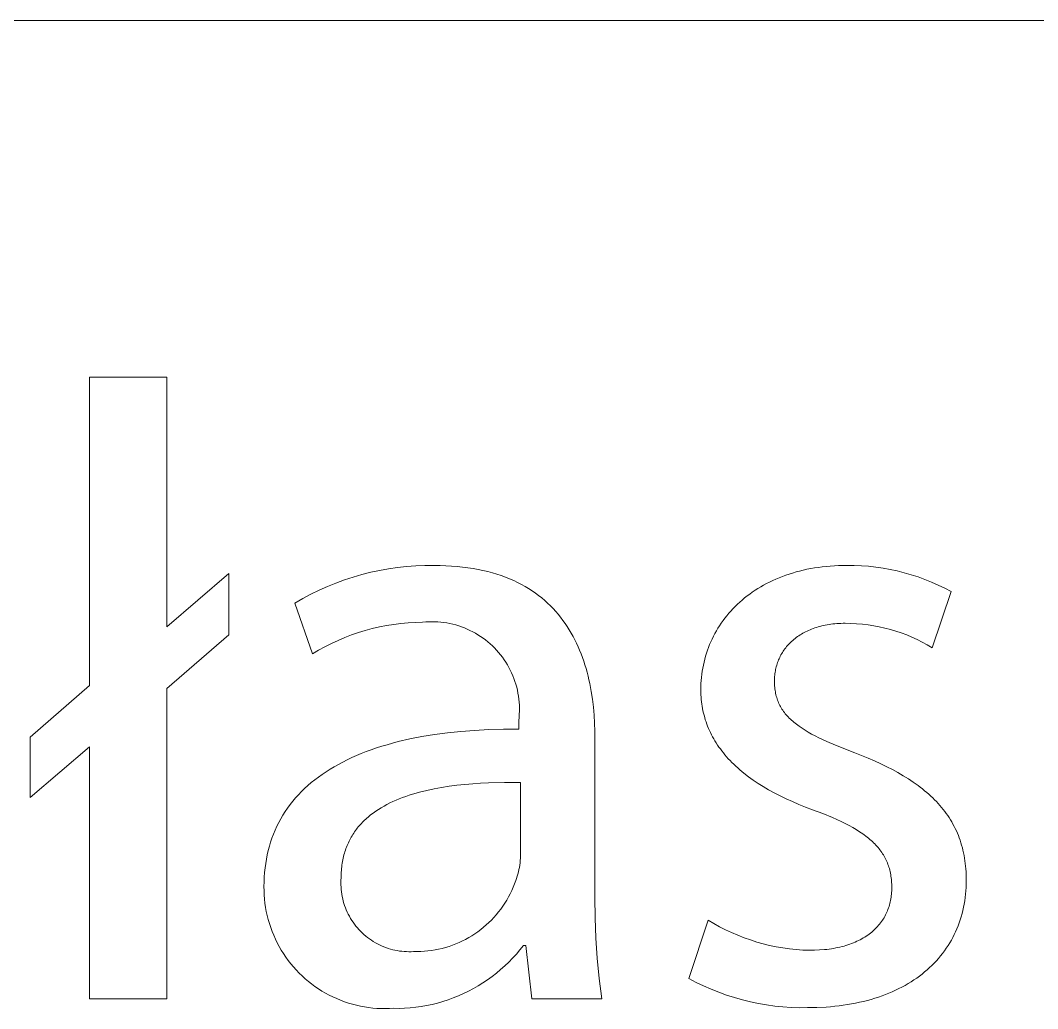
# Model space of a CAD drawing. Header units: millimetres. Extents: x 373 to 3451, y -552 to 1598.
# Drawn here: x 2964.95 to 3000.77, y -500.7 to -465.92 of the extents above; entities that cross this region are included whole.
import ezdxf

# ---------------------------------------------------------------- set-up
doc = ezdxf.new("R2010")
doc.units = ezdxf.units.MM
doc.header["$MEASUREMENT"] = 0
doc.layers.add('Domyślny', color=7, linetype='Continuous', true_color=0x000000)

msp = doc.modelspace()

# ---------------------------------------------------------------- linework, layer by layer
at = {"layer": 'Domyślny', "color": 18, "lineweight": 15, "true_color": 0x000000}
for p, q in [((2287.644, -465.918), (3447.832, -465.918)), ((2967.39, -489.329), (2967.39, -478.476)), ((2967.39, -478.476), (2970.116, -478.476)), ((2970.116, -478.476), (2970.116, -487.269)), ((2977.289, -485.346), (2977.603, -485.279)), ((2977.603, -485.279), (2977.919, -485.222)), ((2977.919, -485.222), (2978.237, -485.176)), ((2978.237, -485.176), (2978.556, -485.142)), ((2978.556, -485.142), (2978.877, -485.118)), ((2978.877, -485.118), (2979.197, -485.106)), ((2979.197, -485.106), (2979.519, -485.105)), ((2979.519, -485.105), (2979.73, -485.107)), ((2979.73, -485.107), (2979.935, -485.114)), ((2979.935, -485.114), (2980.136, -485.125)), ((2980.136, -485.125), (2980.332, -485.141)), ((2980.332, -485.141), (2980.523, -485.16)), ((2980.523, -485.16), (2980.71, -485.184)), ((2980.71, -485.184), (2980.892, -485.212)), ((2980.892, -485.212), (2981.069, -485.245)), ((2981.069, -485.245), (2981.241, -485.281)), ((2981.241, -485.281), (2981.409, -485.321)), ((2992.266, -485.335), (2992.392, -485.301)), ((2992.392, -485.301), (2992.52, -485.27)), ((2992.52, -485.27), (2992.65, -485.241)), ((2992.65, -485.241), (2992.782, -485.215)), ((2992.782, -485.215), (2992.916, -485.192)), ((2992.916, -485.192), (2993.052, -485.171)), ((2993.052, -485.171), (2993.19, -485.153)), ((2993.19, -485.153), (2993.329, -485.137)), ((2993.329, -485.137), (2993.471, -485.125)), ((2993.471, -485.125), (2993.615, -485.115)), ((2993.615, -485.115), (2993.761, -485.108)), ((2993.761, -485.108), (2993.908, -485.103)), ((2993.908, -485.103), (2994.058, -485.102)), ((2994.058, -485.102), (2994.313, -485.104)), ((2994.313, -485.104), (2994.567, -485.115)), ((2994.567, -485.115), (2994.821, -485.135)), ((2994.821, -485.135), (2995.075, -485.164)), ((2995.075, -485.164), (2995.327, -485.2)), ((2995.327, -485.2), (2995.578, -485.246)), ((2995.578, -485.246), (2995.827, -485.299)), ((2995.827, -485.299), (2996.074, -485.362)), ((2970.116, -487.269), (2972.299, -485.384)), ((2972.299, -485.384), (2972.299, -487.546)), ((2976.061, -485.723), (2976.363, -485.613)), ((2976.363, -485.613), (2976.668, -485.513)), ((2976.668, -485.513), (2976.977, -485.424)), ((2976.977, -485.424), (2977.289, -485.346)), ((2981.409, -485.321), (2981.573, -485.365)), ((2981.573, -485.365), (2981.732, -485.412)), ((2981.732, -485.412), (2981.886, -485.463)), ((2981.886, -485.463), (2982.036, -485.518)), ((2982.036, -485.518), (2982.182, -485.577)), ((2982.182, -485.577), (2982.324, -485.638)), ((2982.324, -485.638), (2982.462, -485.704)), ((2991.334, -485.688), (2991.443, -485.636)), ((2991.443, -485.636), (2991.554, -485.586)), ((2991.554, -485.586), (2991.667, -485.539)), ((2991.667, -485.539), (2991.783, -485.493)), ((2991.783, -485.493), (2991.9, -485.45)), ((2991.9, -485.45), (2992.02, -485.409)), ((2992.02, -485.409), (2992.142, -485.371)), ((2992.142, -485.371), (2992.266, -485.335)), ((2996.074, -485.362), (2996.319, -485.432)), ((2996.319, -485.432), (2996.562, -485.511)), ((2996.562, -485.511), (2996.801, -485.598)), ((2996.801, -485.598), (2997.038, -485.692)), ((2975.182, -486.116), (2975.47, -485.975)), ((2975.47, -485.975), (2975.764, -485.844)), ((2975.764, -485.844), (2976.061, -485.723)), ((2982.462, -485.704), (2982.595, -485.772)), ((2982.595, -485.772), (2982.724, -485.844)), ((2982.724, -485.844), (2982.85, -485.919)), ((2982.85, -485.919), (2982.971, -485.997)), ((2982.971, -485.997), (2983.088, -486.078)), ((2990.726, -486.045), (2990.822, -485.98)), ((2990.822, -485.98), (2990.92, -485.918)), ((2990.92, -485.918), (2991.02, -485.857)), ((2991.02, -485.857), (2991.123, -485.799)), ((2991.123, -485.799), (2991.227, -485.743)), ((2991.227, -485.743), (2991.334, -485.688)), ((2997.038, -485.692), (2997.271, -485.795)), ((2997.727, -486.024), (2997.061, -488.002)), ((2997.271, -485.795), (2997.501, -485.906)), ((2997.501, -485.906), (2997.727, -486.024)), ((2974.62, -486.427), (2974.898, -486.266)), ((2974.898, -486.266), (2975.182, -486.116)), ((2983.088, -486.078), (2983.202, -486.162)), ((2983.202, -486.162), (2983.312, -486.248)), ((2983.312, -486.248), (2983.418, -486.338)), ((2983.418, -486.338), (2983.52, -486.43)), ((2990.282, -486.396), (2990.366, -486.322)), ((2990.366, -486.322), (2990.453, -486.25)), ((2990.453, -486.25), (2990.542, -486.18)), ((2990.542, -486.18), (2990.633, -486.111)), ((2990.633, -486.111), (2990.726, -486.045)), ((2975.235, -488.221), (2974.62, -486.427)), ((2983.52, -486.43), (2983.619, -486.525)), ((2983.619, -486.525), (2983.714, -486.623)), ((2983.714, -486.623), (2983.805, -486.723)), ((2983.805, -486.723), (2983.893, -486.825)), ((2989.897, -486.79), (2989.969, -486.708)), ((2989.969, -486.708), (2990.044, -486.628)), ((2990.044, -486.628), (2990.121, -486.549)), ((2990.121, -486.549), (2990.2, -486.471)), ((2990.2, -486.471), (2990.282, -486.396)), ((2978.863, -487.109), (2978.608, -487.123)), ((2979.119, -487.103), (2978.863, -487.109)), ((2979.226, -487.094), (2979.119, -487.103)), ((2979.332, -487.088), (2979.226, -487.094)), ((2979.439, -487.085), (2979.332, -487.088)), ((2979.546, -487.087), (2979.439, -487.085)), ((2979.653, -487.092), (2979.546, -487.087)), ((2979.76, -487.101), (2979.653, -487.092)), ((2979.866, -487.113), (2979.76, -487.101)), ((2983.893, -486.825), (2983.978, -486.93)), ((2983.978, -486.93), (2984.059, -487.037)), ((2984.059, -487.037), (2984.137, -487.146)), ((2989.632, -487.135), (2989.695, -487.046)), ((2989.695, -487.046), (2989.76, -486.96)), ((2989.76, -486.96), (2989.827, -486.874)), ((2989.827, -486.874), (2989.897, -486.79)), ((2976.855, -487.468), (2976.613, -487.551)), ((2977.099, -487.393), (2976.855, -487.468)), ((2977.346, -487.326), (2977.099, -487.393)), ((2977.596, -487.268), (2977.346, -487.326)), ((2977.847, -487.219), (2977.596, -487.268)), ((2978.099, -487.178), (2977.847, -487.219)), ((2978.353, -487.147), (2978.099, -487.178)), ((2978.608, -487.123), (2978.353, -487.147)), ((2979.972, -487.129), (2979.866, -487.113)), ((2980.077, -487.149), (2979.972, -487.129)), ((2980.181, -487.173), (2980.077, -487.149)), ((2980.284, -487.2), (2980.181, -487.173)), ((2980.387, -487.231), (2980.284, -487.2)), ((2980.488, -487.265), (2980.387, -487.231)), ((2980.588, -487.303), (2980.488, -487.265)), ((2980.687, -487.344), (2980.588, -487.303)), ((2980.784, -487.389), (2980.687, -487.344)), ((2980.88, -487.437), (2980.784, -487.389)), ((2980.974, -487.488), (2980.88, -487.437)), ((2984.137, -487.146), (2984.211, -487.257)), ((2984.211, -487.257), (2984.283, -487.371)), ((2984.283, -487.371), (2984.351, -487.486)), ((2989.408, -487.502), (2989.46, -487.408)), ((2989.46, -487.408), (2989.515, -487.316)), ((2989.515, -487.316), (2989.572, -487.225)), ((2989.572, -487.225), (2989.632, -487.135)), ((2992.551, -487.464), (2992.501, -487.492)), ((2992.601, -487.438), (2992.551, -487.464)), ((2992.653, -487.413), (2992.601, -487.438)), ((2992.706, -487.389), (2992.653, -487.413)), ((2992.76, -487.366), (2992.706, -487.389)), ((2992.815, -487.344), (2992.76, -487.366)), ((2992.871, -487.323), (2992.815, -487.344)), ((2992.928, -487.303), (2992.871, -487.323)), ((2992.987, -487.284), (2992.928, -487.303)), ((2993.046, -487.266), (2992.987, -487.284)), ((2993.107, -487.249), (2993.046, -487.266)), ((2993.169, -487.234), (2993.107, -487.249)), ((2993.232, -487.219), (2993.169, -487.234)), ((2993.296, -487.206), (2993.232, -487.219)), ((2993.361, -487.194), (2993.296, -487.206)), ((2993.427, -487.183), (2993.361, -487.194)), ((2993.495, -487.173), (2993.427, -487.183)), ((2993.563, -487.165), (2993.495, -487.173)), ((2993.632, -487.158), (2993.563, -487.165)), ((2993.703, -487.152), (2993.632, -487.158)), ((2993.775, -487.147), (2993.703, -487.152)), ((2993.847, -487.144), (2993.775, -487.147)), ((2993.921, -487.142), (2993.847, -487.144)), ((2993.996, -487.141), (2993.921, -487.142)), ((2994.198, -487.144), (2993.996, -487.141)), ((2994.399, -487.154), (2994.198, -487.144)), ((2994.6, -487.171), (2994.399, -487.154)), ((2994.8, -487.194), (2994.6, -487.171)), ((2994.999, -487.225), (2994.8, -487.194)), ((2995.197, -487.262), (2994.999, -487.225)), ((2995.394, -487.307), (2995.197, -487.262)), ((2995.588, -487.358), (2995.394, -487.307)), ((2995.782, -487.416), (2995.588, -487.358)), ((2995.972, -487.48), (2995.782, -487.416)), ((2972.299, -487.546), (2970.116, -489.432)), ((2976.139, -487.742), (2975.907, -487.85)), ((2976.374, -487.643), (2976.139, -487.742)), ((2976.613, -487.551), (2976.374, -487.643)), ((2981.066, -487.543), (2980.974, -487.488)), ((2981.156, -487.6), (2981.066, -487.543)), ((2981.244, -487.661), (2981.156, -487.6)), ((2981.329, -487.725), (2981.244, -487.661)), ((2981.413, -487.792), (2981.329, -487.725)), ((2981.494, -487.861), (2981.413, -487.792)), ((2984.351, -487.486), (2984.416, -487.603)), ((2984.416, -487.603), (2984.478, -487.722)), ((2984.478, -487.722), (2984.537, -487.843)), ((2989.223, -487.89), (2989.266, -487.791)), ((2989.266, -487.791), (2989.31, -487.694)), ((2989.31, -487.694), (2989.358, -487.597)), ((2989.358, -487.597), (2989.408, -487.502)), ((2992.071, -487.812), (2992.034, -487.848)), ((2992.109, -487.776), (2992.071, -487.812)), ((2992.148, -487.741), (2992.109, -487.776)), ((2992.188, -487.707), (2992.148, -487.741)), ((2992.229, -487.673), (2992.188, -487.707)), ((2992.271, -487.641), (2992.229, -487.673)), ((2992.315, -487.609), (2992.271, -487.641)), ((2992.36, -487.578), (2992.315, -487.609)), ((2992.406, -487.549), (2992.36, -487.578)), ((2992.453, -487.52), (2992.406, -487.549)), ((2992.501, -487.492), (2992.453, -487.52)), ((2996.161, -487.551), (2995.972, -487.48)), ((2996.347, -487.629), (2996.161, -487.551)), ((2996.53, -487.713), (2996.347, -487.629)), ((2996.71, -487.803), (2996.53, -487.713)), ((2996.887, -487.9), (2996.71, -487.803)), ((2975.454, -488.089), (2975.235, -488.221)), ((2975.678, -487.966), (2975.454, -488.089)), ((2975.907, -487.85), (2975.678, -487.966)), ((2981.573, -487.934), (2981.494, -487.861)), ((2981.649, -488.009), (2981.573, -487.934)), ((2981.723, -488.086), (2981.649, -488.009)), ((2981.793, -488.167), (2981.723, -488.086)), ((2981.861, -488.249), (2981.793, -488.167)), ((2984.537, -487.843), (2984.593, -487.965)), ((2984.593, -487.965), (2984.646, -488.089)), ((2984.646, -488.089), (2984.696, -488.215)), ((2989.113, -488.193), (2989.147, -488.091)), ((2989.147, -488.091), (2989.184, -487.99)), ((2989.184, -487.99), (2989.223, -487.89)), ((2991.785, -488.167), (2991.759, -488.209)), ((2991.812, -488.124), (2991.785, -488.167)), ((2991.84, -488.083), (2991.812, -488.124)), ((2991.869, -488.042), (2991.84, -488.083)), ((2991.9, -488.002), (2991.869, -488.042)), ((2991.932, -487.962), (2991.9, -488.002)), ((2991.965, -487.924), (2991.932, -487.962)), ((2991.999, -487.886), (2991.965, -487.924)), ((2992.034, -487.848), (2991.999, -487.886)), ((2997.061, -488.002), (2996.887, -487.9)), ((2981.926, -488.334), (2981.861, -488.249)), ((2981.988, -488.421), (2981.926, -488.334)), ((2982.047, -488.511), (2981.988, -488.421)), ((2982.103, -488.602), (2982.047, -488.511)), ((2984.696, -488.215), (2984.744, -488.342)), ((2984.744, -488.342), (2984.788, -488.47)), ((2984.788, -488.47), (2984.83, -488.6)), ((2989.002, -488.611), (2989.026, -488.505)), ((2989.026, -488.505), (2989.052, -488.4)), ((2989.052, -488.4), (2989.081, -488.296)), ((2989.081, -488.296), (2989.113, -488.193)), ((2991.614, -488.525), (2991.598, -488.572)), ((2991.631, -488.478), (2991.614, -488.525)), ((2991.649, -488.432), (2991.631, -488.478)), ((2991.669, -488.387), (2991.649, -488.432)), ((2991.689, -488.341), (2991.669, -488.387)), ((2991.711, -488.297), (2991.689, -488.341)), ((2991.735, -488.253), (2991.711, -488.297)), ((2991.759, -488.209), (2991.735, -488.253)), ((2982.155, -488.695), (2982.103, -488.602)), ((2982.205, -488.79), (2982.155, -488.695)), ((2982.251, -488.887), (2982.205, -488.79)), ((2982.293, -488.985), (2982.251, -488.887)), ((2984.83, -488.6), (2984.87, -488.731)), ((2984.87, -488.731), (2984.906, -488.863)), ((2984.906, -488.863), (2984.941, -488.996)), ((2988.948, -488.934), (2988.963, -488.826)), ((2988.963, -488.826), (2988.981, -488.718)), ((2988.981, -488.718), (2989.002, -488.611)), ((2991.529, -488.865), (2991.522, -488.915)), ((2991.537, -488.815), (2991.529, -488.865)), ((2991.547, -488.766), (2991.537, -488.815)), ((2991.558, -488.717), (2991.547, -488.766)), ((2991.57, -488.668), (2991.558, -488.717)), ((2991.583, -488.62), (2991.57, -488.668)), ((2991.598, -488.572), (2991.583, -488.62)), ((2982.333, -489.084), (2982.293, -488.985)), ((2982.368, -489.185), (2982.333, -489.084)), ((2982.4, -489.287), (2982.368, -489.185)), ((2984.941, -488.996), (2984.972, -489.13)), ((2984.972, -489.13), (2985.002, -489.265)), ((2988.918, -489.265), (2988.925, -489.154)), ((2988.925, -489.154), (2988.935, -489.044)), ((2988.935, -489.044), (2988.948, -488.934)), ((2991.508, -489.067), (2991.506, -489.119)), ((2991.506, -489.119), (2991.506, -489.171)), ((2991.506, -489.171), (2991.506, -489.228)), ((2991.506, -489.228), (2991.508, -489.285)), ((2991.512, -489.016), (2991.508, -489.067)), ((2991.516, -488.965), (2991.512, -489.016)), ((2991.522, -488.915), (2991.516, -488.965)), ((2965.299, -491.154), (2967.39, -489.329)), ((2970.116, -489.432), (2970.116, -500.357)), ((2982.429, -489.39), (2982.4, -489.287)), ((2982.454, -489.494), (2982.429, -489.39)), ((2982.475, -489.599), (2982.454, -489.494)), ((2982.493, -489.704), (2982.475, -489.599)), ((2985.002, -489.265), (2985.029, -489.401)), ((2985.029, -489.401), (2985.053, -489.538)), ((2985.053, -489.538), (2985.096, -489.814)), ((2988.913, -489.488), (2988.914, -489.376)), ((2988.914, -489.572), (2988.913, -489.488)), ((2988.914, -489.376), (2988.918, -489.265)), ((2988.917, -489.655), (2988.914, -489.572)), ((2991.508, -489.285), (2991.512, -489.341)), ((2991.512, -489.341), (2991.516, -489.395)), ((2991.516, -489.395), (2991.522, -489.449)), ((2991.522, -489.449), (2991.529, -489.502)), ((2991.529, -489.502), (2991.538, -489.554)), ((2991.538, -489.554), (2991.547, -489.605)), ((2991.547, -489.605), (2991.559, -489.655)), ((2982.507, -489.81), (2982.493, -489.704)), ((2982.517, -489.917), (2982.507, -489.81)), ((2982.524, -490.024), (2982.517, -489.917)), ((2985.096, -489.814), (2985.129, -490.091)), ((2988.921, -489.737), (2988.917, -489.655)), ((2988.928, -489.819), (2988.921, -489.737)), ((2988.936, -489.901), (2988.928, -489.819)), ((2988.946, -489.982), (2988.936, -489.901)), ((2991.559, -489.655), (2991.571, -489.705)), ((2991.571, -489.705), (2991.585, -489.754)), ((2991.585, -489.754), (2991.6, -489.801)), ((2991.6, -489.801), (2991.616, -489.849)), ((2991.616, -489.849), (2991.634, -489.895)), ((2991.634, -489.895), (2991.653, -489.941)), ((2991.653, -489.941), (2991.674, -489.986)), ((2982.521, -490.344), (2982.526, -490.237)), ((2982.527, -490.131), (2982.524, -490.024)), ((2982.526, -490.237), (2982.527, -490.131)), ((2985.129, -490.091), (2985.155, -490.371)), ((2988.959, -490.062), (2988.946, -489.982)), ((2988.973, -490.142), (2988.959, -490.062)), ((2988.989, -490.222), (2988.973, -490.142)), ((2989.006, -490.301), (2988.989, -490.222)), ((2989.026, -490.379), (2989.006, -490.301)), ((2991.674, -489.986), (2991.696, -490.03)), ((2991.696, -490.03), (2991.719, -490.073)), ((2991.719, -490.073), (2991.744, -490.116)), ((2991.744, -490.116), (2991.77, -490.159)), ((2991.77, -490.159), (2991.797, -490.2)), ((2991.797, -490.2), (2991.826, -490.241)), ((2991.826, -490.241), (2991.856, -490.282)), ((2991.856, -490.282), (2991.887, -490.322)), ((2991.887, -490.322), (2991.92, -490.361)), ((2982.501, -490.557), (2982.513, -490.451)), ((2982.501, -490.865), (2982.501, -490.557)), ((2982.513, -490.451), (2982.521, -490.344)), ((2985.155, -490.371), (2985.173, -490.651)), ((2985.173, -490.651), (2985.183, -490.932)), ((2989.048, -490.458), (2989.026, -490.379)), ((2989.071, -490.535), (2989.048, -490.458)), ((2989.097, -490.612), (2989.071, -490.535)), ((2989.124, -490.689), (2989.097, -490.612)), ((2989.153, -490.765), (2989.124, -490.689)), ((2991.92, -490.361), (2991.955, -490.4)), ((2991.955, -490.4), (2991.99, -490.439)), ((2991.99, -490.439), (2992.027, -490.477)), ((2992.027, -490.477), (2992.066, -490.514)), ((2992.066, -490.514), (2992.106, -490.552)), ((2992.106, -490.552), (2992.147, -490.588)), ((2992.147, -490.588), (2992.19, -490.625)), ((2992.19, -490.625), (2992.234, -490.661)), ((2992.234, -490.661), (2992.28, -490.696)), ((2979.535, -491.057), (2979.991, -490.996)), ((2979.991, -490.996), (2980.462, -490.947)), ((2980.462, -490.947), (2980.949, -490.909)), ((2980.949, -490.909), (2981.451, -490.882)), ((2981.451, -490.882), (2981.969, -490.868)), ((2981.969, -490.868), (2982.501, -490.865)), ((2985.183, -490.932), (2985.186, -491.213)), ((2989.184, -490.84), (2989.153, -490.765)), ((2989.217, -490.915), (2989.184, -490.84)), ((2989.252, -490.99), (2989.217, -490.915)), ((2989.289, -491.063), (2989.252, -490.99)), ((2992.28, -490.696), (2992.327, -490.732)), ((2992.327, -490.732), (2992.375, -490.767)), ((2992.375, -490.767), (2992.477, -490.836)), ((2992.477, -490.836), (2992.584, -490.904)), ((2992.584, -490.904), (2992.697, -490.971)), ((2992.697, -490.971), (2992.815, -491.038)), ((2992.815, -491.038), (2992.94, -491.104)), ((2965.299, -493.275), (2965.299, -491.154)), ((2977.869, -491.413), (2978.063, -491.358)), ((2978.063, -491.358), (2978.261, -491.307)), ((2978.261, -491.307), (2978.67, -491.212)), ((2978.67, -491.212), (2979.094, -491.129)), ((2979.094, -491.129), (2979.535, -491.057)), ((2985.186, -491.213), (2985.186, -496.789)), ((2989.328, -491.137), (2989.289, -491.063)), ((2989.368, -491.21), (2989.328, -491.137)), ((2989.411, -491.282), (2989.368, -491.21)), ((2989.455, -491.353), (2989.411, -491.282)), ((2989.502, -491.425), (2989.455, -491.353)), ((2992.94, -491.104), (2993.071, -491.17)), ((2993.071, -491.17), (2993.35, -491.301)), ((2993.35, -491.301), (2993.654, -491.432)), ((2967.39, -491.492), (2965.299, -493.275)), ((2967.39, -500.357), (2967.39, -491.492)), ((2976.789, -491.796), (2976.959, -491.725)), ((2976.959, -491.725), (2977.132, -491.657)), ((2977.132, -491.657), (2977.31, -491.592)), ((2977.31, -491.592), (2977.493, -491.529)), ((2977.493, -491.529), (2977.679, -491.47)), ((2977.679, -491.47), (2977.869, -491.413)), ((2989.55, -491.495), (2989.502, -491.425)), ((2989.601, -491.565), (2989.55, -491.495)), ((2989.653, -491.634), (2989.601, -491.565)), ((2989.707, -491.703), (2989.653, -491.634)), ((2989.763, -491.771), (2989.707, -491.703)), ((2993.654, -491.432), (2994.334, -491.702)), ((2994.334, -491.702), (2994.574, -491.795)), ((2976.002, -492.19), (2976.151, -492.106)), ((2976.151, -492.106), (2976.304, -492.024)), ((2976.304, -492.024), (2976.462, -491.945)), ((2976.462, -491.945), (2976.623, -491.869)), ((2976.623, -491.869), (2976.789, -491.796)), ((2989.821, -491.839), (2989.763, -491.771)), ((2989.881, -491.906), (2989.821, -491.839)), ((2989.943, -491.972), (2989.881, -491.906)), ((2990.007, -492.038), (2989.943, -491.972)), ((2990.073, -492.103), (2990.007, -492.038)), ((2990.141, -492.167), (2990.073, -492.103)), ((2994.574, -491.795), (2994.806, -491.89)), ((2994.806, -491.89), (2995.03, -491.987)), ((2995.03, -491.987), (2995.248, -492.087)), ((2995.248, -492.087), (2995.457, -492.188)), ((2975.448, -492.553), (2975.58, -492.458)), ((2975.58, -492.458), (2975.717, -492.366)), ((2975.717, -492.366), (2975.857, -492.276)), ((2975.857, -492.276), (2976.002, -492.19)), ((2990.211, -492.231), (2990.141, -492.167)), ((2990.283, -492.295), (2990.211, -492.231)), ((2990.356, -492.357), (2990.283, -492.295)), ((2990.432, -492.419), (2990.356, -492.357)), ((2990.589, -492.541), (2990.432, -492.419)), ((2995.457, -492.188), (2995.66, -492.292)), ((2995.66, -492.292), (2995.854, -492.398)), ((2995.854, -492.398), (2996.042, -492.507)), ((2975.078, -492.853), (2975.197, -492.75)), ((2975.197, -492.75), (2975.32, -492.65)), ((2975.32, -492.65), (2975.448, -492.553)), ((2980.602, -492.813), (2980.327, -492.842)), ((2980.88, -492.789), (2980.602, -492.813)), ((2981.16, -492.771), (2980.88, -492.789)), ((2981.441, -492.758), (2981.16, -492.771)), ((2982.004, -492.746), (2981.441, -492.758)), ((2982.563, -492.75), (2982.004, -492.746)), ((2982.563, -495.333), (2982.563, -492.75)), ((2990.755, -492.66), (2990.589, -492.541)), ((2990.928, -492.777), (2990.755, -492.66)), ((2991.109, -492.891), (2990.928, -492.777)), ((2996.042, -492.507), (2996.221, -492.619)), ((2996.221, -492.619), (2996.394, -492.733)), ((2996.394, -492.733), (2996.559, -492.851)), ((2974.644, -493.289), (2974.746, -493.176)), ((2974.746, -493.176), (2974.852, -493.066)), ((2974.852, -493.066), (2974.963, -492.958)), ((2974.963, -492.958), (2975.078, -492.853)), ((2978.644, -493.193), (2978.526, -493.233)), ((2978.765, -493.155), (2978.644, -493.193)), ((2978.887, -493.118), (2978.765, -493.155)), ((2979.011, -493.084), (2978.887, -493.118)), ((2979.263, -493.022), (2979.011, -493.084)), ((2979.522, -492.967), (2979.263, -493.022)), ((2979.786, -492.918), (2979.522, -492.967)), ((2980.054, -492.877), (2979.786, -492.918)), ((2980.327, -492.842), (2980.054, -492.877)), ((2991.298, -493.002), (2991.109, -492.891)), ((2991.496, -493.111), (2991.298, -493.002)), ((2991.701, -493.216), (2991.496, -493.111)), ((2996.559, -492.851), (2996.638, -492.91)), ((2996.638, -492.91), (2996.716, -492.971)), ((2996.716, -492.971), (2996.792, -493.032)), ((2996.792, -493.032), (2996.866, -493.095)), ((2996.866, -493.095), (2996.938, -493.158)), ((2996.938, -493.158), (2997.008, -493.221)), ((2974.364, -493.644), (2974.453, -493.523)), ((2974.453, -493.523), (2974.546, -493.405)), ((2974.546, -493.405), (2974.644, -493.289)), ((2977.86, -493.519), (2977.758, -493.574)), ((2977.966, -493.465), (2977.86, -493.519)), ((2978.073, -493.414), (2977.966, -493.465)), ((2978.183, -493.366), (2978.073, -493.414)), ((2978.295, -493.319), (2978.183, -493.366)), ((2978.41, -493.275), (2978.295, -493.319)), ((2978.526, -493.233), (2978.41, -493.275)), ((2991.914, -493.319), (2991.701, -493.216)), ((2992.136, -493.419), (2991.914, -493.319)), ((2992.365, -493.516), (2992.136, -493.419)), ((2992.603, -493.61), (2992.365, -493.516)), ((2997.008, -493.221), (2997.076, -493.286)), ((2997.076, -493.286), (2997.142, -493.352)), ((2997.142, -493.352), (2997.207, -493.418)), ((2997.207, -493.418), (2997.269, -493.485)), ((2997.269, -493.485), (2997.33, -493.554)), ((2997.33, -493.554), (2997.389, -493.623)), ((2974.125, -494.021), (2974.2, -493.893)), ((2974.2, -493.893), (2974.28, -493.767)), ((2974.28, -493.767), (2974.364, -493.644)), ((2977.285, -493.888), (2977.242, -493.923)), ((2977.374, -493.82), (2977.285, -493.888)), ((2977.466, -493.755), (2977.374, -493.82)), ((2977.561, -493.692), (2977.466, -493.755)), ((2977.658, -493.632), (2977.561, -493.692)), ((2977.758, -493.574), (2977.658, -493.632)), ((2992.848, -493.701), (2992.603, -493.61)), ((2993.211, -493.839), (2992.848, -493.701)), ((2993.545, -493.977), (2993.211, -493.839)), ((2997.389, -493.623), (2997.446, -493.693)), ((2997.446, -493.693), (2997.501, -493.764)), ((2997.501, -493.764), (2997.554, -493.836)), ((2997.554, -493.836), (2997.605, -493.908)), ((2997.605, -493.908), (2997.654, -493.982)), ((2973.987, -494.285), (2974.054, -494.152)), ((2974.054, -494.152), (2974.125, -494.021)), ((2976.889, -494.266), (2976.854, -494.308)), ((2976.925, -494.226), (2976.889, -494.266)), ((2976.961, -494.185), (2976.925, -494.226)), ((2976.999, -494.146), (2976.961, -494.185)), ((2977.038, -494.107), (2976.999, -494.146)), ((2977.077, -494.069), (2977.038, -494.107)), ((2977.117, -494.032), (2977.077, -494.069)), ((2977.158, -493.995), (2977.117, -494.032)), ((2977.2, -493.959), (2977.158, -493.995)), ((2977.242, -493.923), (2977.2, -493.959)), ((2993.702, -494.047), (2993.545, -493.977)), ((2993.852, -494.117), (2993.702, -494.047)), ((2993.995, -494.188), (2993.852, -494.117)), ((2994.131, -494.259), (2993.995, -494.188)), ((2994.261, -494.332), (2994.131, -494.259)), ((2997.654, -493.982), (2997.701, -494.057)), ((2997.701, -494.057), (2997.747, -494.133)), ((2997.747, -494.133), (2997.79, -494.21)), ((2997.79, -494.21), (2997.832, -494.288)), ((2973.814, -494.7), (2973.867, -494.559)), ((2973.867, -494.559), (2973.925, -494.421)), ((2973.925, -494.421), (2973.987, -494.285)), ((2976.633, -494.619), (2976.605, -494.666)), ((2976.662, -494.572), (2976.633, -494.619)), ((2976.691, -494.526), (2976.662, -494.572)), ((2976.722, -494.481), (2976.691, -494.526)), ((2976.753, -494.437), (2976.722, -494.481)), ((2976.786, -494.393), (2976.753, -494.437)), ((2976.819, -494.35), (2976.786, -494.393)), ((2976.854, -494.308), (2976.819, -494.35)), ((2994.385, -494.404), (2994.261, -494.332)), ((2994.502, -494.478), (2994.385, -494.404)), ((2994.613, -494.553), (2994.502, -494.478)), ((2994.666, -494.591), (2994.613, -494.553)), ((2994.718, -494.63), (2994.666, -494.591)), ((2994.768, -494.668), (2994.718, -494.63)), ((2997.832, -494.288), (2997.872, -494.367)), ((2997.872, -494.367), (2997.909, -494.447)), ((2997.909, -494.447), (2997.945, -494.528)), ((2997.945, -494.528), (2997.979, -494.611)), ((2997.979, -494.611), (2998.011, -494.694)), ((2973.682, -495.137), (2973.722, -494.989)), ((2973.722, -494.989), (2973.766, -494.843)), ((2973.766, -494.843), (2973.814, -494.7)), ((2976.459, -494.965), (2976.438, -495.018)), ((2976.481, -494.914), (2976.459, -494.965)), ((2976.503, -494.863), (2976.481, -494.914)), ((2976.527, -494.812), (2976.503, -494.863)), ((2976.552, -494.763), (2976.527, -494.812)), ((2976.578, -494.714), (2976.552, -494.763)), ((2976.605, -494.666), (2976.578, -494.714)), ((2994.816, -494.707), (2994.768, -494.668)), ((2994.863, -494.746), (2994.816, -494.707)), ((2994.909, -494.786), (2994.863, -494.746)), ((2994.953, -494.826), (2994.909, -494.786)), ((2994.995, -494.866), (2994.953, -494.826)), ((2995.037, -494.907), (2994.995, -494.866)), ((2995.076, -494.948), (2995.037, -494.907)), ((2995.114, -494.99), (2995.076, -494.948)), ((2995.151, -495.032), (2995.114, -494.99)), ((2998.011, -494.694), (2998.041, -494.779)), ((2998.041, -494.779), (2998.069, -494.864)), ((2998.069, -494.864), (2998.095, -494.951)), ((2998.095, -494.951), (2998.12, -495.039)), ((2973.617, -495.441), (2973.648, -495.288)), ((2973.648, -495.288), (2973.682, -495.137)), ((2976.349, -495.293), (2976.335, -495.35)), ((2976.365, -495.236), (2976.349, -495.293)), ((2976.381, -495.18), (2976.365, -495.236)), ((2976.399, -495.126), (2976.381, -495.18)), ((2976.418, -495.071), (2976.399, -495.126)), ((2976.438, -495.018), (2976.418, -495.071)), ((2982.56, -495.413), (2982.563, -495.333)), ((2995.186, -495.075), (2995.151, -495.032)), ((2995.22, -495.118), (2995.186, -495.075)), ((2995.253, -495.161), (2995.22, -495.118)), ((2995.284, -495.205), (2995.253, -495.161)), ((2995.313, -495.25), (2995.284, -495.205)), ((2995.342, -495.295), (2995.313, -495.25)), ((2995.369, -495.34), (2995.342, -495.295)), ((2995.394, -495.387), (2995.369, -495.34)), ((2998.12, -495.039), (2998.142, -495.128)), ((2998.142, -495.128), (2998.162, -495.219)), ((2998.162, -495.219), (2998.181, -495.31)), ((2998.181, -495.31), (2998.197, -495.403)), ((2973.571, -495.754), (2973.592, -495.596)), ((2973.592, -495.596), (2973.617, -495.441)), ((2976.279, -495.649), (2976.271, -495.711)), ((2976.288, -495.587), (2976.279, -495.649)), ((2976.298, -495.527), (2976.288, -495.587)), ((2976.309, -495.467), (2976.298, -495.527)), ((2976.321, -495.408), (2976.309, -495.467)), ((2976.335, -495.35), (2976.321, -495.408)), ((2982.526, -495.731), (2982.538, -495.652)), ((2982.538, -495.652), (2982.548, -495.573)), ((2982.548, -495.573), (2982.555, -495.493)), ((2982.555, -495.493), (2982.56, -495.413)), ((2995.418, -495.433), (2995.394, -495.387)), ((2995.441, -495.481), (2995.418, -495.433)), ((2995.463, -495.529), (2995.441, -495.481)), ((2995.483, -495.577), (2995.463, -495.529)), ((2995.502, -495.626), (2995.483, -495.577)), ((2995.519, -495.676), (2995.502, -495.626)), ((2995.536, -495.726), (2995.519, -495.676)), ((2998.197, -495.403), (2998.212, -495.497)), ((2998.212, -495.497), (2998.225, -495.592)), ((2998.225, -495.592), (2998.235, -495.689)), ((2998.235, -495.689), (2998.244, -495.787)), ((2973.543, -496.077), (2973.554, -495.914)), ((2973.554, -495.914), (2973.571, -495.754)), ((2976.25, -496.035), (2976.249, -496.102)), ((2976.252, -495.968), (2976.25, -496.035)), ((2976.255, -495.903), (2976.252, -495.968)), ((2976.259, -495.838), (2976.255, -495.903)), ((2976.264, -495.774), (2976.259, -495.838)), ((2976.271, -495.711), (2976.264, -495.774)), ((2982.426, -496.119), (2982.451, -496.043)), ((2982.451, -496.043), (2982.473, -495.966)), ((2982.473, -495.966), (2982.493, -495.888)), ((2982.493, -495.888), (2982.511, -495.81)), ((2982.511, -495.81), (2982.526, -495.731)), ((2995.551, -495.777), (2995.536, -495.726)), ((2995.565, -495.829), (2995.551, -495.777)), ((2995.577, -495.882), (2995.565, -495.829)), ((2995.589, -495.935), (2995.577, -495.882)), ((2995.599, -495.989), (2995.589, -495.935)), ((2995.607, -496.043), (2995.599, -495.989)), ((2995.615, -496.099), (2995.607, -496.043)), ((2998.244, -495.787), (2998.251, -495.886)), ((2998.251, -495.886), (2998.256, -495.986)), ((2998.256, -495.986), (2998.259, -496.088)), ((2973.533, -496.409), (2973.536, -496.242)), ((2973.534, -496.556), (2973.533, -496.409)), ((2973.536, -496.242), (2973.543, -496.077)), ((2976.244, -496.184), (2976.242, -496.267)), ((2976.242, -496.267), (2976.242, -496.349)), ((2976.242, -496.349), (2976.245, -496.432)), ((2976.249, -496.102), (2976.244, -496.184)), ((2982.308, -496.431), (2982.356, -496.313)), ((2982.356, -496.313), (2982.399, -496.194)), ((2982.399, -496.194), (2982.426, -496.119)), ((2995.622, -496.155), (2995.615, -496.099)), ((2995.627, -496.212), (2995.622, -496.155)), ((2995.631, -496.269), (2995.627, -496.212)), ((2995.634, -496.328), (2995.631, -496.269)), ((2995.635, -496.387), (2995.634, -496.328)), ((2995.636, -496.447), (2995.635, -496.387)), ((2998.258, -496.313), (2998.254, -496.435)), ((2998.26, -496.191), (2998.258, -496.313)), ((2998.259, -496.088), (2998.26, -496.191)), ((2973.54, -496.702), (2973.534, -496.556)), ((2973.551, -496.848), (2973.54, -496.702)), ((2976.245, -496.432), (2976.251, -496.514)), ((2976.251, -496.514), (2976.26, -496.596)), ((2976.26, -496.596), (2976.272, -496.678)), ((2976.272, -496.678), (2976.286, -496.759)), ((2976.286, -496.759), (2976.303, -496.84)), ((2982.081, -496.883), (2982.143, -496.773)), ((2982.143, -496.773), (2982.202, -496.661)), ((2982.202, -496.661), (2982.257, -496.547)), ((2982.257, -496.547), (2982.308, -496.431)), ((2995.612, -496.786), (2995.619, -496.73)), ((2995.619, -496.73), (2995.625, -496.675)), ((2995.625, -496.675), (2995.63, -496.618)), ((2995.63, -496.618), (2995.633, -496.562)), ((2995.633, -496.562), (2995.635, -496.505)), ((2995.635, -496.505), (2995.636, -496.447)), ((2998.236, -496.674), (2998.222, -496.791)), ((2998.246, -496.555), (2998.236, -496.674)), ((2998.254, -496.435), (2998.246, -496.555)), ((2973.568, -496.994), (2973.551, -496.848)), ((2973.589, -497.139), (2973.568, -496.994)), ((2973.615, -497.283), (2973.589, -497.139)), ((2976.303, -496.84), (2976.323, -496.92)), ((2976.323, -496.92), (2976.346, -496.999)), ((2976.346, -496.999), (2976.372, -497.078)), ((2976.372, -497.078), (2976.4, -497.155)), ((2981.87, -497.2), (2981.944, -497.097)), ((2981.944, -497.097), (2982.014, -496.991)), ((2982.014, -496.991), (2982.081, -496.883)), ((2985.186, -496.789), (2985.187, -497.504)), ((2995.521, -497.159), (2995.538, -497.107)), ((2995.538, -497.107), (2995.554, -497.055)), ((2995.554, -497.055), (2995.568, -497.002)), ((2995.568, -497.002), (2995.581, -496.949)), ((2995.581, -496.949), (2995.593, -496.895)), ((2995.593, -496.895), (2995.603, -496.841)), ((2995.603, -496.841), (2995.612, -496.786)), ((2998.165, -497.137), (2998.14, -497.249)), ((2998.187, -497.023), (2998.165, -497.137)), ((2998.206, -496.908), (2998.187, -497.023)), ((2998.222, -496.791), (2998.206, -496.908)), ((2973.646, -497.426), (2973.615, -497.283)), ((2973.682, -497.568), (2973.646, -497.426)), ((2976.4, -497.155), (2976.431, -497.232)), ((2976.431, -497.232), (2976.464, -497.307)), ((2976.464, -497.307), (2976.5, -497.382)), ((2976.5, -497.382), (2976.538, -497.455)), ((2976.538, -497.455), (2976.579, -497.526)), ((2981.541, -497.585), (2981.628, -497.493)), ((2981.628, -497.493), (2981.712, -497.398)), ((2981.712, -497.398), (2981.793, -497.3)), ((2981.793, -497.3), (2981.87, -497.2)), ((2995.362, -497.503), (2995.389, -497.456)), ((2995.389, -497.456), (2995.414, -497.408)), ((2995.414, -497.408), (2995.438, -497.36)), ((2995.438, -497.36), (2995.461, -497.31)), ((2995.461, -497.31), (2995.482, -497.261)), ((2995.482, -497.261), (2995.502, -497.21)), ((2995.502, -497.21), (2995.521, -497.159)), ((2998.081, -497.47), (2998.047, -497.579)), ((2998.112, -497.36), (2998.081, -497.47)), ((2998.14, -497.249), (2998.112, -497.36)), ((2973.723, -497.709), (2973.682, -497.568)), ((2973.768, -497.848), (2973.723, -497.709)), ((2973.819, -497.986), (2973.768, -497.848)), ((2976.579, -497.526), (2976.623, -497.597)), ((2976.623, -497.597), (2976.669, -497.665)), ((2976.669, -497.665), (2976.717, -497.732)), ((2976.717, -497.732), (2976.767, -497.798)), ((2976.767, -497.798), (2976.82, -497.861)), ((2981.163, -497.922), (2981.262, -497.842)), ((2981.262, -497.842), (2981.358, -497.76)), ((2981.358, -497.76), (2981.451, -497.674)), ((2981.451, -497.674), (2981.541, -497.585)), ((2985.187, -497.504), (2985.211, -498.219)), ((2988.493, -499.645), (2989.169, -497.585)), ((2989.169, -497.585), (2989.371, -497.707)), ((2989.371, -497.707), (2989.576, -497.821)), ((2989.576, -497.821), (2989.786, -497.929)), ((2995.055, -497.895), (2995.095, -497.854)), ((2995.095, -497.854), (2995.134, -497.813)), ((2995.134, -497.813), (2995.17, -497.771)), ((2995.17, -497.771), (2995.206, -497.728)), ((2995.206, -497.728), (2995.24, -497.685)), ((2995.24, -497.685), (2995.272, -497.641)), ((2995.272, -497.641), (2995.304, -497.596)), ((2995.304, -497.596), (2995.333, -497.55)), ((2995.333, -497.55), (2995.362, -497.503)), ((2997.971, -497.791), (2997.929, -497.895)), ((2998.011, -497.686), (2997.971, -497.791)), ((2998.047, -497.579), (2998.011, -497.686)), ((2973.874, -498.121), (2973.819, -497.986)), ((2973.934, -498.255), (2973.874, -498.121)), ((2976.82, -497.861), (2976.875, -497.923)), ((2976.875, -497.923), (2976.932, -497.983)), ((2976.932, -497.983), (2976.99, -498.041)), ((2976.99, -498.041), (2977.051, -498.096)), ((2977.051, -498.096), (2977.114, -498.15)), ((2977.114, -498.15), (2977.179, -498.201)), ((2977.179, -498.201), (2977.245, -498.251)), ((2980.631, -498.265), (2980.742, -498.204)), ((2980.742, -498.204), (2980.851, -498.139)), ((2980.851, -498.139), (2980.958, -498.07)), ((2980.958, -498.07), (2981.062, -497.997)), ((2981.062, -497.997), (2981.163, -497.922)), ((2989.786, -497.929), (2989.998, -498.03)), ((2989.998, -498.03), (2990.215, -498.123)), ((2990.215, -498.123), (2990.434, -498.21)), ((2990.434, -498.21), (2990.656, -498.288)), ((2994.633, -498.217), (2994.685, -498.185)), ((2994.685, -498.185), (2994.737, -498.152)), ((2994.737, -498.152), (2994.787, -498.118)), ((2994.787, -498.118), (2994.835, -498.083)), ((2994.835, -498.083), (2994.882, -498.047)), ((2994.882, -498.047), (2994.928, -498.01)), ((2994.928, -498.01), (2994.972, -497.973)), ((2994.972, -497.973), (2995.014, -497.934)), ((2995.014, -497.934), (2995.055, -497.895)), ((2997.786, -498.198), (2997.733, -498.296)), ((2997.836, -498.099), (2997.786, -498.198)), ((2997.884, -497.998), (2997.836, -498.099)), ((2997.929, -497.895), (2997.884, -497.998)), ((2973.998, -498.387), (2973.934, -498.255)), ((2974.067, -498.516), (2973.998, -498.387)), ((2974.14, -498.643), (2974.067, -498.516)), ((2977.245, -498.251), (2977.313, -498.297)), ((2977.313, -498.297), (2977.382, -498.342)), ((2977.382, -498.342), (2977.453, -498.384)), ((2977.453, -498.384), (2977.526, -498.424)), ((2977.526, -498.424), (2977.599, -498.461)), ((2977.599, -498.461), (2977.674, -498.496)), ((2977.674, -498.496), (2977.75, -498.528)), ((2977.75, -498.528), (2977.827, -498.557)), ((2977.827, -498.557), (2977.906, -498.584)), ((2979.806, -498.583), (2979.928, -498.55)), ((2979.928, -498.55), (2980.049, -498.512)), ((2980.049, -498.512), (2980.169, -498.471)), ((2980.169, -498.471), (2980.287, -498.425)), ((2980.287, -498.425), (2980.404, -498.376)), ((2980.404, -498.376), (2980.518, -498.322)), ((2980.518, -498.322), (2980.631, -498.265)), ((2982.665, -498.48), (2982.544, -498.633)), ((2982.747, -498.48), (2982.665, -498.48)), ((2982.962, -500.355), (2982.747, -498.48)), ((2985.211, -498.219), (2985.259, -498.933)), ((2990.656, -498.288), (2990.88, -498.36)), ((2990.88, -498.36), (2991.107, -498.423)), ((2991.107, -498.423), (2991.336, -498.479)), ((2991.336, -498.479), (2991.566, -498.527)), ((2991.566, -498.527), (2991.798, -498.568)), ((2991.798, -498.568), (2992.031, -498.6)), ((2993.586, -498.582), (2993.663, -498.568)), ((2993.663, -498.568), (2993.738, -498.553)), ((2993.738, -498.553), (2993.811, -498.536)), ((2993.811, -498.536), (2993.884, -498.518)), ((2993.884, -498.518), (2993.954, -498.5)), ((2993.954, -498.5), (2994.023, -498.479)), ((2994.023, -498.479), (2994.091, -498.458)), ((2994.091, -498.458), (2994.157, -498.436)), ((2994.157, -498.436), (2994.222, -498.412)), ((2994.222, -498.412), (2994.285, -498.387)), ((2994.285, -498.387), (2994.346, -498.362)), ((2994.346, -498.362), (2994.407, -498.335)), ((2994.407, -498.335), (2994.465, -498.307)), ((2994.465, -498.307), (2994.523, -498.278)), ((2994.523, -498.278), (2994.578, -498.248)), ((2994.578, -498.248), (2994.633, -498.217)), ((2997.618, -498.487), (2997.556, -498.58)), ((2997.676, -498.392), (2997.618, -498.487)), ((2997.733, -498.296), (2997.676, -498.392)), ((2974.218, -498.767), (2974.14, -498.643)), ((2974.299, -498.889), (2974.218, -498.767)), ((2974.385, -499.007), (2974.299, -498.889)), ((2977.906, -498.584), (2977.985, -498.608)), ((2977.985, -498.608), (2978.064, -498.629)), ((2978.064, -498.629), (2978.145, -498.648)), ((2978.145, -498.648), (2978.226, -498.663)), ((2978.226, -498.663), (2978.307, -498.676)), ((2978.307, -498.676), (2978.389, -498.686)), ((2978.389, -498.686), (2978.471, -498.694)), ((2978.471, -498.694), (2978.554, -498.698)), ((2978.554, -498.698), (2978.636, -498.7)), ((2978.636, -498.7), (2978.719, -498.699)), ((2978.719, -498.699), (2978.801, -498.695)), ((2978.801, -498.695), (2978.928, -498.696)), ((2978.928, -498.696), (2979.055, -498.693)), ((2979.055, -498.693), (2979.181, -498.685)), ((2979.181, -498.685), (2979.307, -498.673)), ((2979.307, -498.673), (2979.433, -498.657)), ((2979.433, -498.657), (2979.558, -498.637)), ((2979.558, -498.637), (2979.682, -498.612)), ((2979.682, -498.612), (2979.806, -498.583)), ((2982.287, -498.927), (2982.151, -499.067)), ((2982.418, -498.782), (2982.287, -498.927)), ((2982.544, -498.633), (2982.418, -498.782)), ((2992.031, -498.6), (2992.265, -498.625)), ((2992.265, -498.625), (2992.5, -498.642)), ((2992.5, -498.642), (2992.736, -498.651)), ((2992.736, -498.651), (2992.918, -498.648)), ((2992.918, -498.648), (2993.094, -498.64)), ((2993.094, -498.64), (2993.264, -498.626)), ((2993.264, -498.626), (2993.347, -498.617)), ((2993.347, -498.617), (2993.428, -498.607)), ((2993.428, -498.607), (2993.508, -498.595)), ((2993.508, -498.595), (2993.586, -498.582)), ((2997.355, -498.849), (2997.283, -498.935)), ((2997.425, -498.761), (2997.355, -498.849)), ((2997.492, -498.671), (2997.425, -498.761)), ((2997.556, -498.58), (2997.492, -498.671)), ((2974.475, -499.123), (2974.385, -499.007)), ((2974.569, -499.235), (2974.475, -499.123)), ((2974.667, -499.344), (2974.569, -499.235)), ((2982.01, -499.202), (2981.865, -499.332)), ((2982.151, -499.067), (2982.01, -499.202)), ((2985.259, -498.933), (2985.329, -499.646)), ((2996.967, -499.262), (2996.881, -499.339)), ((2997.05, -499.183), (2996.967, -499.262)), ((2997.13, -499.102), (2997.05, -499.183)), ((2997.208, -499.02), (2997.13, -499.102)), ((2997.283, -498.935), (2997.208, -499.02)), ((2974.769, -499.45), (2974.667, -499.344)), ((2974.874, -499.552), (2974.769, -499.45)), ((2974.982, -499.651), (2974.874, -499.552)), ((2981.561, -499.577), (2981.403, -499.691)), ((2981.715, -499.457), (2981.561, -499.577)), ((2981.865, -499.332), (2981.715, -499.457)), ((2985.329, -499.646), (2985.422, -500.355)), ((2988.75, -499.78), (2988.493, -499.645)), ((2996.513, -499.628), (2996.414, -499.696)), ((2996.609, -499.559), (2996.513, -499.628)), ((2996.702, -499.488), (2996.609, -499.559)), ((2996.793, -499.414), (2996.702, -499.488)), ((2996.881, -499.339), (2996.793, -499.414)), ((2975.094, -499.745), (2974.982, -499.651)), ((2975.209, -499.836), (2975.094, -499.745)), ((2975.327, -499.923), (2975.209, -499.836)), ((2975.448, -500.005), (2975.327, -499.923)), ((2980.905, -500), (2980.733, -500.091)), ((2981.074, -499.903), (2980.905, -500)), ((2981.24, -499.8), (2981.074, -499.903)), ((2981.403, -499.691), (2981.24, -499.8)), ((2989.011, -499.906), (2988.75, -499.78)), ((2989.277, -500.023), (2989.011, -499.906)), ((2995.884, -500.001), (2995.771, -500.056)), ((2995.995, -499.944), (2995.884, -500.001)), ((2996.104, -499.885), (2995.995, -499.944)), ((2996.21, -499.824), (2996.104, -499.885)), ((2996.313, -499.761), (2996.21, -499.824)), ((2996.414, -499.696), (2996.313, -499.761)), ((2970.116, -500.357), (2967.39, -500.357)), ((2975.572, -500.084), (2975.448, -500.005)), ((2975.698, -500.158), (2975.572, -500.084)), ((2975.827, -500.227), (2975.698, -500.158)), ((2975.958, -500.293), (2975.827, -500.227)), ((2976.092, -500.353), (2975.958, -500.293)), ((2976.227, -500.409), (2976.092, -500.353)), ((2980.197, -500.328), (2980.013, -500.394)), ((2980.378, -500.255), (2980.197, -500.328)), ((2980.557, -500.176), (2980.378, -500.255)), ((2980.733, -500.091), (2980.557, -500.176)), ((2985.422, -500.355), (2982.962, -500.355)), ((2989.546, -500.13), (2989.277, -500.023)), ((2989.82, -500.228), (2989.546, -500.13)), ((2990.096, -500.317), (2989.82, -500.228)), ((2990.375, -500.396), (2990.096, -500.317)), ((2995.039, -500.339), (2994.908, -500.378)), ((2995.167, -500.297), (2995.039, -500.339)), ((2995.292, -500.254), (2995.167, -500.297)), ((2995.416, -500.208), (2995.292, -500.254)), ((2995.536, -500.159), (2995.416, -500.208)), ((2995.655, -500.109), (2995.536, -500.159)), ((2995.771, -500.056), (2995.655, -500.109)), ((2976.364, -500.461), (2976.227, -500.409)), ((2976.503, -500.507), (2976.364, -500.461)), ((2976.644, -500.549), (2976.503, -500.507)), ((2976.785, -500.586), (2976.644, -500.549)), ((2976.928, -500.618), (2976.785, -500.586)), ((2977.072, -500.645), (2976.928, -500.618)), ((2977.217, -500.667), (2977.072, -500.645)), ((2977.363, -500.684), (2977.217, -500.667)), ((2977.509, -500.696), (2977.363, -500.684)), ((2977.655, -500.703), (2977.509, -500.696)), ((2977.801, -500.705), (2977.655, -500.703)), ((2977.948, -500.702), (2977.801, -500.705)), ((2978.094, -500.693), (2977.948, -500.702)), ((2978.289, -500.694), (2978.094, -500.693)), ((2978.484, -500.687), (2978.289, -500.694)), ((2978.679, -500.674), (2978.484, -500.687)), ((2978.873, -500.654), (2978.679, -500.674)), ((2979.067, -500.628), (2978.873, -500.654)), ((2979.259, -500.594), (2979.067, -500.628)), ((2979.45, -500.554), (2979.259, -500.594)), ((2979.64, -500.507), (2979.45, -500.554)), ((2979.828, -500.454), (2979.64, -500.507)), ((2980.013, -500.394), (2979.828, -500.454)), ((2990.657, -500.465), (2990.375, -500.396)), ((2990.942, -500.524), (2990.657, -500.465)), ((2991.228, -500.573), (2990.942, -500.524)), ((2991.515, -500.613), (2991.228, -500.573)), ((2991.804, -500.642), (2991.515, -500.613)), ((2992.094, -500.661), (2991.804, -500.642)), ((2992.384, -500.671), (2992.094, -500.661)), ((2992.674, -500.67), (2992.384, -500.671)), ((2993.001, -500.664), (2992.674, -500.67)), ((2993.32, -500.648), (2993.001, -500.664)), ((2993.475, -500.636), (2993.32, -500.648)), ((2993.629, -500.622), (2993.475, -500.636)), ((2993.78, -500.605), (2993.629, -500.622)), ((2993.929, -500.585), (2993.78, -500.605)), ((2994.076, -500.563), (2993.929, -500.585)), ((2994.221, -500.538), (2994.076, -500.563)), ((2994.363, -500.511), (2994.221, -500.538)), ((2994.503, -500.481), (2994.363, -500.511)), ((2994.64, -500.449), (2994.503, -500.481)), ((2994.775, -500.415), (2994.64, -500.449)), ((2994.908, -500.378), (2994.775, -500.415))]:
    msp.add_line(p, q, dxfattribs=at)

doc.saveas('drawing.dxf')
